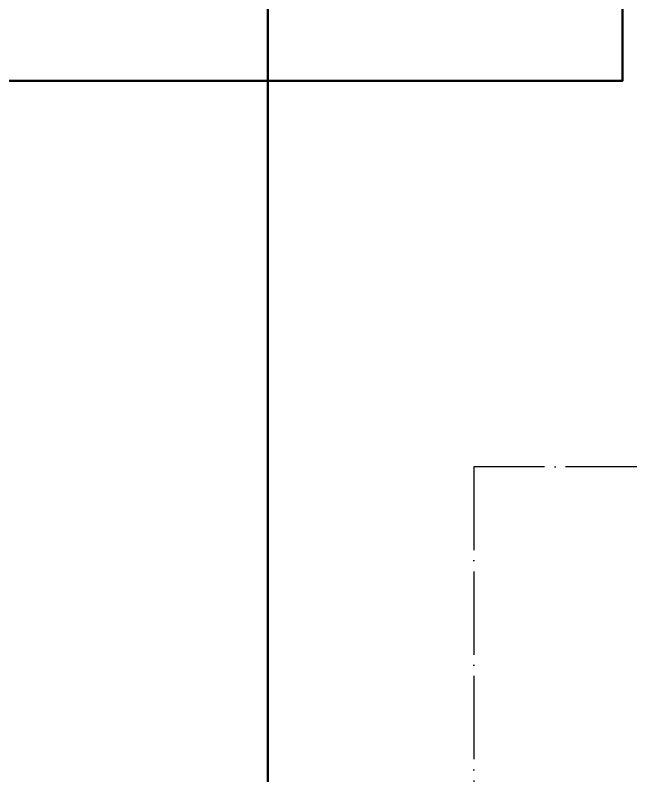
# Model space of a CAD drawing. Header units: millimetres. Extents: x 0 to 3780, y 0 to 2673.
# Drawn here: x 999.5 to 1212.2, y 641.8 to 904.5 of the extents above; entities that cross this region are included whole.
import ezdxf
from ezdxf.enums import TextEntityAlignment as Align

# ---------------------------------------------------------------- set-up
doc = ezdxf.new("R2010")
doc.units = ezdxf.units.MM
doc.linetypes.add('EPL_DASHDOT', pattern=[1, 0.8, -0.1, 0, -0.1])
for name, color, linetype, lineweight in [('EPLAN307', 134, 'EPL_DASHDOT', 5), ('EPLAN400', 5, 'Continuous', 5), ('EPLAN500', 7, 'Continuous', 5), ('EPLAN501', 7, 'Continuous', 5), ('EPLAN502', 7, 'Continuous', 5), ('EPLAN503', 7, 'Continuous', 5), ('EPLAN504', 7, 'Continuous', 5), ('EPLAN700', 12, 'Continuous', 5), ('EPLAN710', 5, 'Continuous', 5), ('EPLAN714', 7, 'Continuous', 5)]:
    doc.layers.add(name, color=color, linetype=linetype, lineweight=lineweight)
doc.styles.add('Tahoma', font='')
doc.styles.get('Tahoma').set_extended_font_data('Tahoma')

# ---------------------------------------------------------------- blocks, each defined once
blk = doc.blocks.new('EPLSYM_LibrarySPECIAL_Symbol2_Variant0_Placement1_1')
at = {"layer": 'EPLAN307', "lineweight": 25, "ltscale": 36}
blk.add_lwpolyline([(0, -276.51), (638.05, -276.51), (638.05, 0), (0, 0)], close=True, dxfattribs=at)
at = {"layer": 'EPLAN400', "color": 5, "style": 'Tahoma'}
blk.add_attdef('88_20010', text='', height=2.26, dxfattribs=at).set_placement((-1.5, -0.95), align=Align.TOP_RIGHT)
at = {"layer": 'EPLAN500', "color": 7, "style": 'Tahoma'}
blk.add_attdef('88_20027', text='', height=1.63, dxfattribs=at).set_placement((-1.5, -4.58), align=Align.TOP_RIGHT)
at = {"layer": 'EPLAN501', "color": 7, "style": 'Tahoma'}
blk.add_attdef('88_20011', text='', height=18.06, dxfattribs=at).set_placement((-1.5, -13.26), align=Align.TOP_RIGHT)
at = {"layer": 'EPLAN502', "color": 7, "style": 'Tahoma'}
blk.add_attdef('88_20025', text='', height=1.63, dxfattribs=at).set_placement((-1.5, -12.68), align=Align.TOP_RIGHT)
at = {"layer": 'EPLAN503', "color": 7, "style": 'Tahoma'}
blk.add_attdef('88_20024', text='', height=1.63, dxfattribs=at).set_placement((-1.5, -15.38), align=Align.TOP_RIGHT)
at = {"layer": 'EPLAN504', "color": 7, "style": 'Tahoma'}
blk.add_attdef('88_20901[1]', text='', height=1.63, dxfattribs=at).set_placement((-1.5, -7.28), align=Align.TOP_RIGHT)
blk = doc.blocks.new('EPLSYM_LibrarySPECIAL_Symbol202_Variant0_Placement43_6')
at = {"layer": 'EPLAN700', "lineweight": 50, "ltscale": 36}
blk.add_lwpolyline([(0, 0), (0, -1375), (-693, -1375), (-693.13, -1286.96)], dxfattribs=at)
at = {"layer": 'EPLAN710', "color": 5, "style": 'Tahoma'}
blk.add_attdef('203_20010', text='', height=2.26, dxfattribs=at).set_placement((-1, 9.1), align=Align.BOTTOM_RIGHT)
at = {"layer": 'EPLAN714', "color": 7, "style": 'Tahoma'}
blk.add_attdef('203_20027', text='', height=1.63, dxfattribs=at).set_placement((-1, 6.4), align=Align.BOTTOM_LEFT)
for tag, p in [('203_20250', (-1, 3.7)), ('203_20011', (-1, 1))]:
    blk.add_attdef(tag, text='', height=1.63, dxfattribs=at).set_placement(p, align=Align.BOTTOM_RIGHT)
blk = doc.blocks.new('EPLSYM_LibrarySPECIAL_Symbol202_Variant0_Placement43_12')
at = {"layer": 'EPLAN700', "color": 3, "lineweight": 50, "ltscale": 36}
blk.add_lwpolyline([(0, 0), (0, -83.13), (-284.17, -83.13), (-284.17, 718.88), (-487.19, 718.88)], dxfattribs=at)
at = {"layer": 'EPLAN710', "color": 5, "style": 'Tahoma'}
blk.add_attdef('17_20010', text='', height=2.26, dxfattribs=at).set_placement((-1, 9.1), align=Align.BOTTOM_LEFT)
at = {"layer": 'EPLAN714', "color": 7, "style": 'Tahoma'}
for tag, height, p in [('17_20027', 6.32, (-1, 6.4)), ('17_20250', 1.63, (-1, 3.7)), ('17_20011', 1.63, (-1, 1))]:
    blk.add_attdef(tag, text='', height=height, dxfattribs=at).set_placement(p, align=Align.BOTTOM_RIGHT)

msp = doc.modelspace()

# ---------------------------------------------------------------- block references
for name, p in [('EPLSYM_LibrarySPECIAL_Symbol202_Variant0_Placement43_6', (1209.3, 2256.85)), ('EPLSYM_LibrarySPECIAL_Symbol202_Variant0_Placement43_12', (1370.99, 583.13)), ('EPLSYM_LibrarySPECIAL_Symbol2_Variant0_Placement1_1', (1157.95, 748.51))]:
    msp.add_blockref(name, p)

doc.saveas('drawing.dxf')
